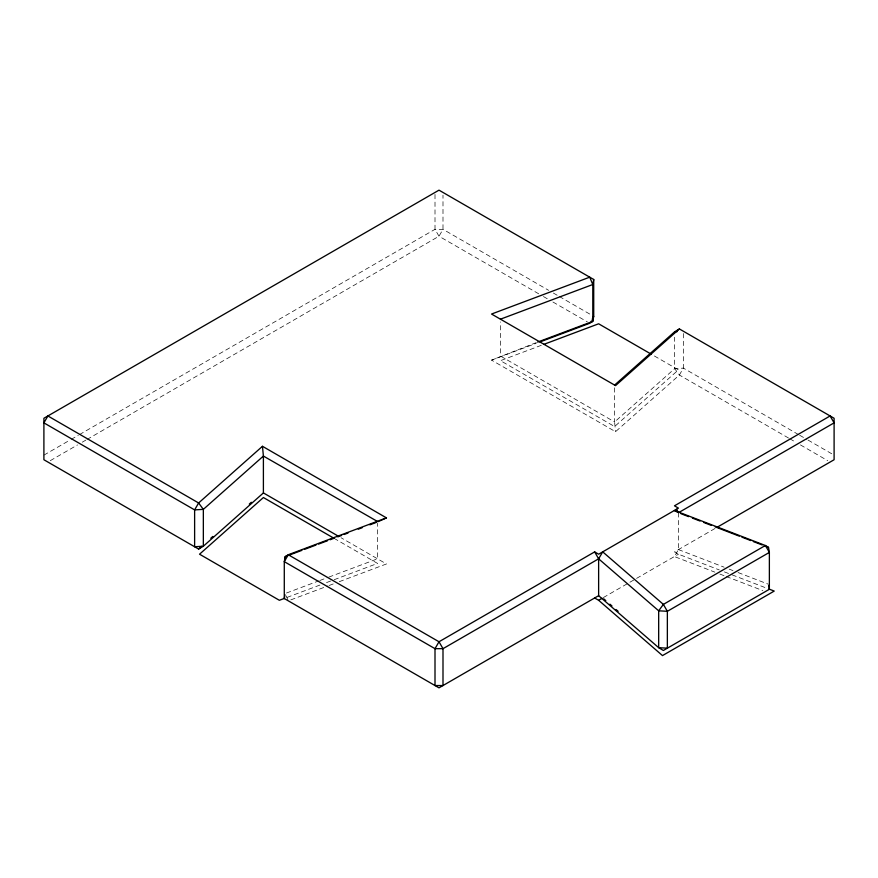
<?xml version="1.0" encoding="UTF-8"?>
<svg xmlns="http://www.w3.org/2000/svg" width="878" height="878" viewBox="0 0 878 878"><rect width="100%" height="100%" fill="white"/><g stroke="black" fill="none" stroke-linecap="round" stroke-linejoin="round"><path stroke-width="0.66" stroke-dasharray="4.39 3.29" d="M589.72 323.258L591.717 319.801M678.453 512.73L678.453 549.595L674.381 556.553L714.824 572.127M536.37 342.574L491.537 360.123L615.533 431.702L679.385 375.027L683.38 368.112L683.38 331.247M43.9 455.133L69.977 440.076M71.162 439.395L78.274 435.29M79.459 434.599L435.005 229.323L442.995 229.323L548.618 290.311M50.265 460.676L77.516 444.937M82.258 442.194L85.814 440.141M86.999 439.461L439 236.237L442.995 229.323L442.995 195.19M715.01 528.49L674.469 551.9L678.453 554.205L719.323 569.932M603.329 597.578L678.453 554.205M491.537 360.123L536.173 343.364M541.265 345.339L500.46 360.66L614.6 426.554L678.453 369.879L652.628 354.964M286.48 593.012L318.549 580.973M319.833 580.49L327.527 577.592M328.811 577.109L377.54 558.814L377.54 523.31M287.018 597.413L320.163 584.967M326.539 582.575L332.916 580.182M334.189 579.7L377.54 563.424L335.176 538.96M290.827 599.872L327.801 585.988M329.085 585.505L334.178 583.596M339.281 581.675L386.452 563.961L341.059 537.753M678.453 549.595L724.12 567.177M729.19 569.131L732.998 570.59M738.069 572.544L768.513 584.265M724.427 571.907L730.814 574.366M732.087 574.849L766.571 588.128M719.883 574.069L724.932 576.012M726.205 576.495L762.85 590.609M553.359 293.043L558.112 295.787M559.297 296.468L591.333 314.972M798.497 434.577L683.38 368.112L674.655 368.639L614.6 421.945L615.533 431.702M799.682 435.258L806.805 439.373M807.99 440.054L834.1 455.133M538.686 293.79L439 236.237L435.005 229.323L435.005 192.458M543.438 296.534L548.179 299.277M552.931 302.01L587.349 321.886M788.576 438.056L679.385 375.027L674.655 368.639L674.655 337.229M789.761 438.748L795.687 442.172M800.44 444.916L827.735 460.676M286.228 595.932L288.28 600.826M614.6 387.813L614.6 421.945L500.46 356.051L500.46 321.919"/><path stroke-width="1.32" d="M284.285 598.522L284.285 561.657L285.207 556.619L288.28 554.742L439 641.763L442.995 648.677L442.995 685.542L435.005 685.542L435.005 648.677L439 641.763L594.647 551.9L598.631 558.814L598.631 595.679L439 687.847L284.285 598.522L284.977 594.746M381.315 520.226L386.452 517.877L262.467 446.298L263.4 456.055L263.4 492.92L203.345 546.226L198.615 549.057L43.9 459.743L43.9 418.257L439 190.153L593.715 279.478L592.793 284.516L592.793 321.381L589.72 323.258L539.992 341.926M593.715 279.478L593.715 316.343L592.793 321.381L537.654 342.091M592.387 318.648L593.715 316.343M386.452 517.877L288.28 554.742L284.285 561.657L435.005 648.677L442.995 648.677L598.631 558.814L602.703 551.856L663.373 604.393L667.357 611.308L667.357 648.173L658.676 647.668L598.631 595.679M262.467 446.298L198.615 502.973L194.62 509.888L194.62 546.753L203.345 546.226L203.345 509.361L198.615 502.973L47.895 415.963L43.9 422.867L194.62 509.888L203.345 509.361L263.4 456.055L377.979 521.751M198.615 549.057L201.655 546.357M210.775 538.258L212.805 536.458M249.286 504.071L251.317 502.271M614.6 385.08L674.655 331.774L679.385 328.943L834.1 418.257L834.1 459.743L717.37 527.129M679.385 328.943L615.533 385.618L491.537 314.039L589.72 277.174L592.793 284.516L500.46 319.186M679.638 512.05L834.1 422.867L830.105 415.963L674.469 505.816L678.453 508.121L598.631 554.205L594.647 551.9M594.647 597.984L598.631 600.289L602.154 598.258M769.369 589.281L663.373 650.477L658.676 647.668L658.676 610.803L663.373 604.393L765.375 545.501L768.513 547.389L769.369 552.405L769.369 589.281L768.722 585.516M379.395 521.104L380.635 520.533M543.811 344.385L598.631 323.795L651.454 354.295M287.764 555.664L285.207 556.619L285.207 559.352M290.333 554.698L301.878 550.363M304.436 549.398L315.981 545.062M318.549 544.097L327.527 540.727M330.084 539.761L333.936 538.324M337.789 536.875L341.63 535.437M344.198 534.472L348.039 533.023M358.301 529.171L362.153 527.722M369.847 524.835L376.256 522.432M284.461 598.379L279.369 600.289L199.547 554.205L263.4 497.53L334.002 538.291M674.655 331.774L677.147 331.621M680.988 513.707L688.604 516.637M692.402 518.097L700.018 521.027M703.827 522.498L711.432 525.428M715.241 526.888L739.331 536.162M741.877 537.138L750.756 540.563M753.291 541.539L762.17 544.953M764.705 545.929L768.513 547.389M769.128 589.105L774.231 591.07L662.495 655.592L598.631 600.289M677.432 512.17L674.381 510.469L765.375 545.501L769.369 552.405L667.357 611.308L658.676 610.803L598.631 558.814M263.4 492.92L338.71 536.392M603.735 598.829L605.787 600.607M609.903 604.174L611.955 605.952M616.071 609.519L618.134 611.297M676.455 509.273L678.453 512.73"/></g></svg>
